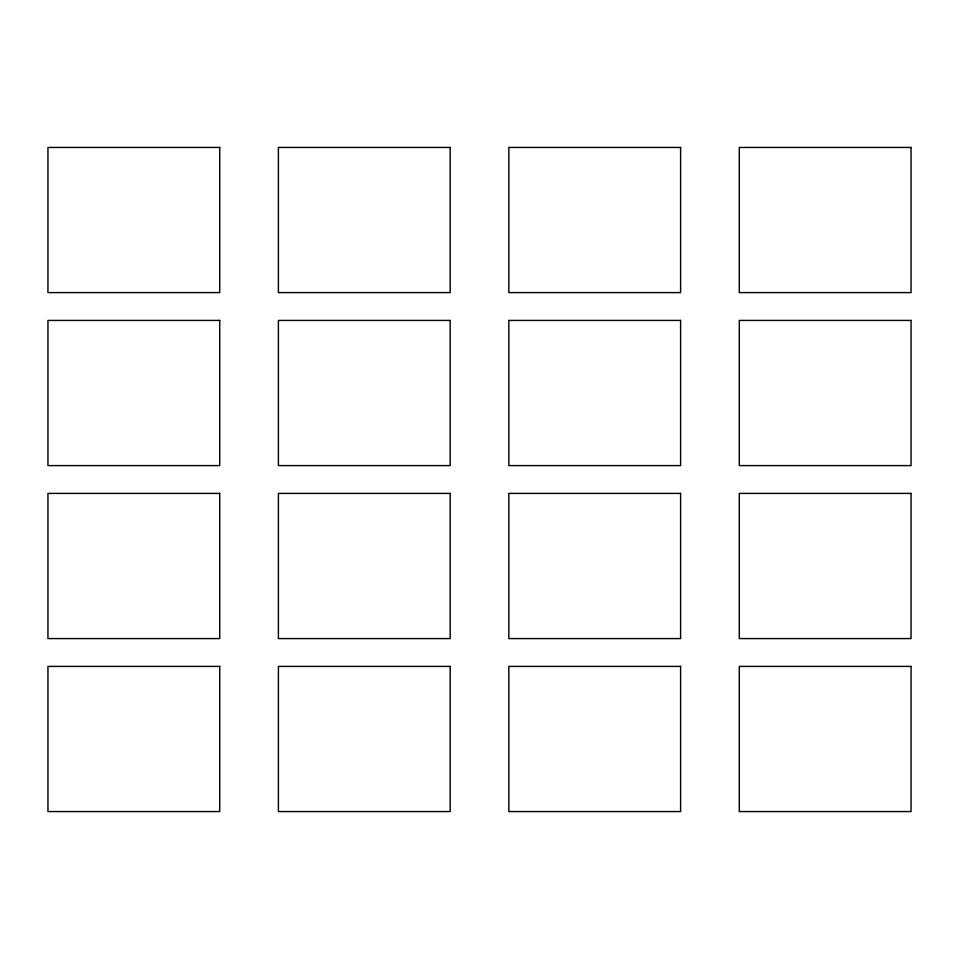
<?xml version="1.0" encoding="UTF-8"?>
<svg xmlns="http://www.w3.org/2000/svg" width="959" height="959" viewBox="0 0 959 959"><rect width="100%" height="100%" fill="white"/><g stroke="black" fill="none" stroke-linecap="round" stroke-linejoin="round"><path stroke-width="1.44" d="M219.719 147.446L47.95 147.446L47.95 292.603L219.719 292.603L219.719 147.446M450.167 147.446L278.398 147.446L278.398 292.603L450.167 292.603L450.167 147.446M680.602 147.446L508.833 147.446L508.833 292.603L680.602 292.603L680.602 147.446M911.05 147.446L739.281 147.446L739.281 292.603L911.05 292.603L911.05 147.446M219.719 320.426L47.95 320.426L47.95 465.594L219.719 465.594L219.719 320.426M450.167 320.426L278.398 320.426L278.398 465.594L450.167 465.594L450.167 320.426M680.602 320.426L508.833 320.426L508.833 465.594L680.602 465.594L680.602 320.426M911.05 320.426L739.281 320.426L739.281 465.594L911.05 465.594L911.05 320.426M219.719 493.406L47.95 493.406L47.95 638.574L219.719 638.574L219.719 493.406M450.167 493.406L278.398 493.406L278.398 638.574L450.167 638.574L450.167 493.406M680.602 493.406L508.833 493.406L508.833 638.574L680.602 638.574L680.602 493.406M911.05 493.406L739.281 493.406L739.281 638.574L911.05 638.574L911.05 493.406M219.719 666.397L47.95 666.397L47.95 811.554L219.719 811.554L219.719 666.397M450.167 666.397L278.398 666.397L278.398 811.554L450.167 811.554L450.167 666.397M680.602 666.397L508.833 666.397L508.833 811.554L680.602 811.554L680.602 666.397M911.05 666.397L739.281 666.397L739.281 811.554L911.05 811.554L911.05 666.397"/></g></svg>
